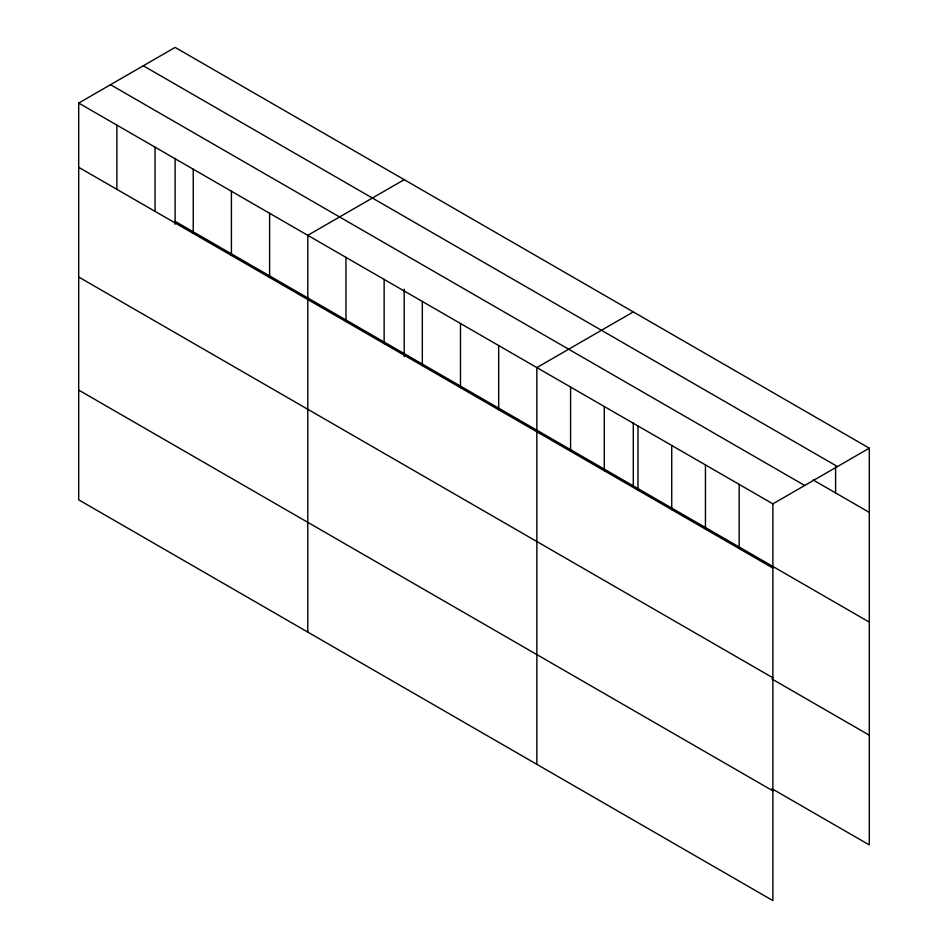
<?xml version="1.0" encoding="UTF-8"?>
<svg xmlns="http://www.w3.org/2000/svg" width="948" height="948" viewBox="0 0 948 948"><rect width="100%" height="100%" fill="white"/><g stroke="black" fill="none" stroke-linecap="round" stroke-linejoin="round"><path stroke-width="1.42" d="M78.696 103.071L772.881 503.85L772.881 900.6L78.696 499.821L78.696 103.071L175.119 47.4L869.304 448.179L869.304 844.929L771.897 788.689M404.204 179.658L307.78 235.329L307.78 632.079M633.288 311.916L536.852 367.587L536.852 764.337M772.881 503.85L869.304 448.179M143.302 65.767L837.487 466.558M813.111 479.949L869.304 512.394M110.513 84.704L804.698 485.483M175.119 221.346L869.304 622.125M78.696 167.286L772.881 568.065M78.696 277.017L772.881 677.796M771.897 678.958L869.304 735.198M78.696 390.078L772.881 790.857M835.591 466.665L835.591 492.924M739.167 484.392L739.167 548.596M705.442 464.923L705.442 529.126M671.729 445.453L671.729 509.669M638.004 425.984L638.004 490.199M633.288 422.95L633.288 485.862M604.291 406.526L604.291 470.729M570.577 387.057L570.577 451.26M498.672 345.546L498.672 409.749M460.491 323.505L460.491 387.708M422.322 301.464L422.322 365.667M404.204 289.223L404.204 356.507M384.141 279.411L384.141 343.626M345.961 257.37L345.961 321.585M269.599 213.288L269.599 277.491M231.419 191.247L231.419 255.45M193.238 169.194L193.238 233.409M175.119 158.434L175.119 224.249M155.057 147.153L155.057 211.368M116.877 125.112L116.877 189.327"/></g></svg>
